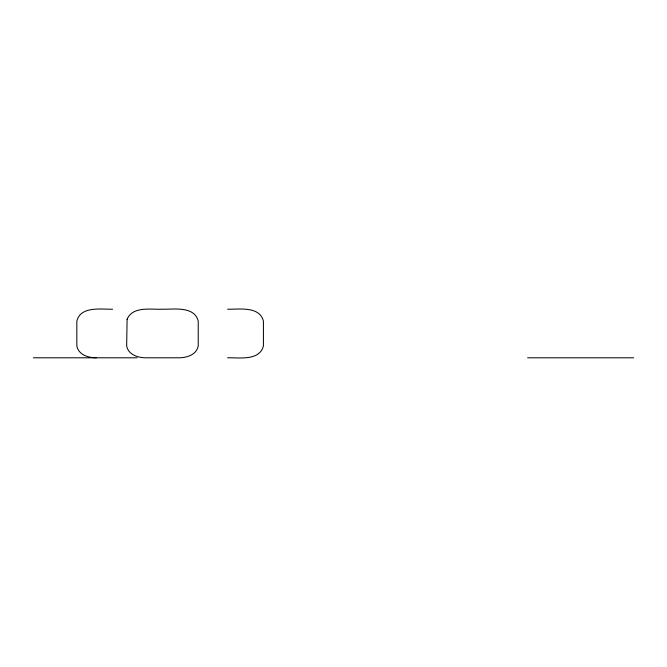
<?xml version="1.0" encoding="UTF-8"?>
<svg xmlns="http://www.w3.org/2000/svg" width="667" height="667" viewBox="0 0 667 667"><rect width="100%" height="100%" fill="white"/><g stroke="black" fill="none" stroke-linecap="round" stroke-linejoin="round"><path stroke-width="1" d="M112.615 309.205C101.392 309.496 80.59 305.811 76.83 321.119L76.83 345.881C78.347 354.811 88.536 357.912 96.432 357.795M227.63 309.205C238.853 309.496 259.655 305.811 263.415 321.119L263.415 345.881C259.655 361.189 238.853 357.504 227.63 357.795M33.35 357.795L137.119 357.795M527.63 357.795L633.65 357.795M127.089 319.276L126.663 345.881C128.181 354.811 138.369 357.912 146.265 357.795L178.631 357.795C186.527 357.912 196.715 354.811 198.232 345.881L198.232 321.119C194.472 305.811 173.67 309.496 162.448 309.205C151.301 309.78 132.8 305.803 127.089 319.276"/></g></svg>
